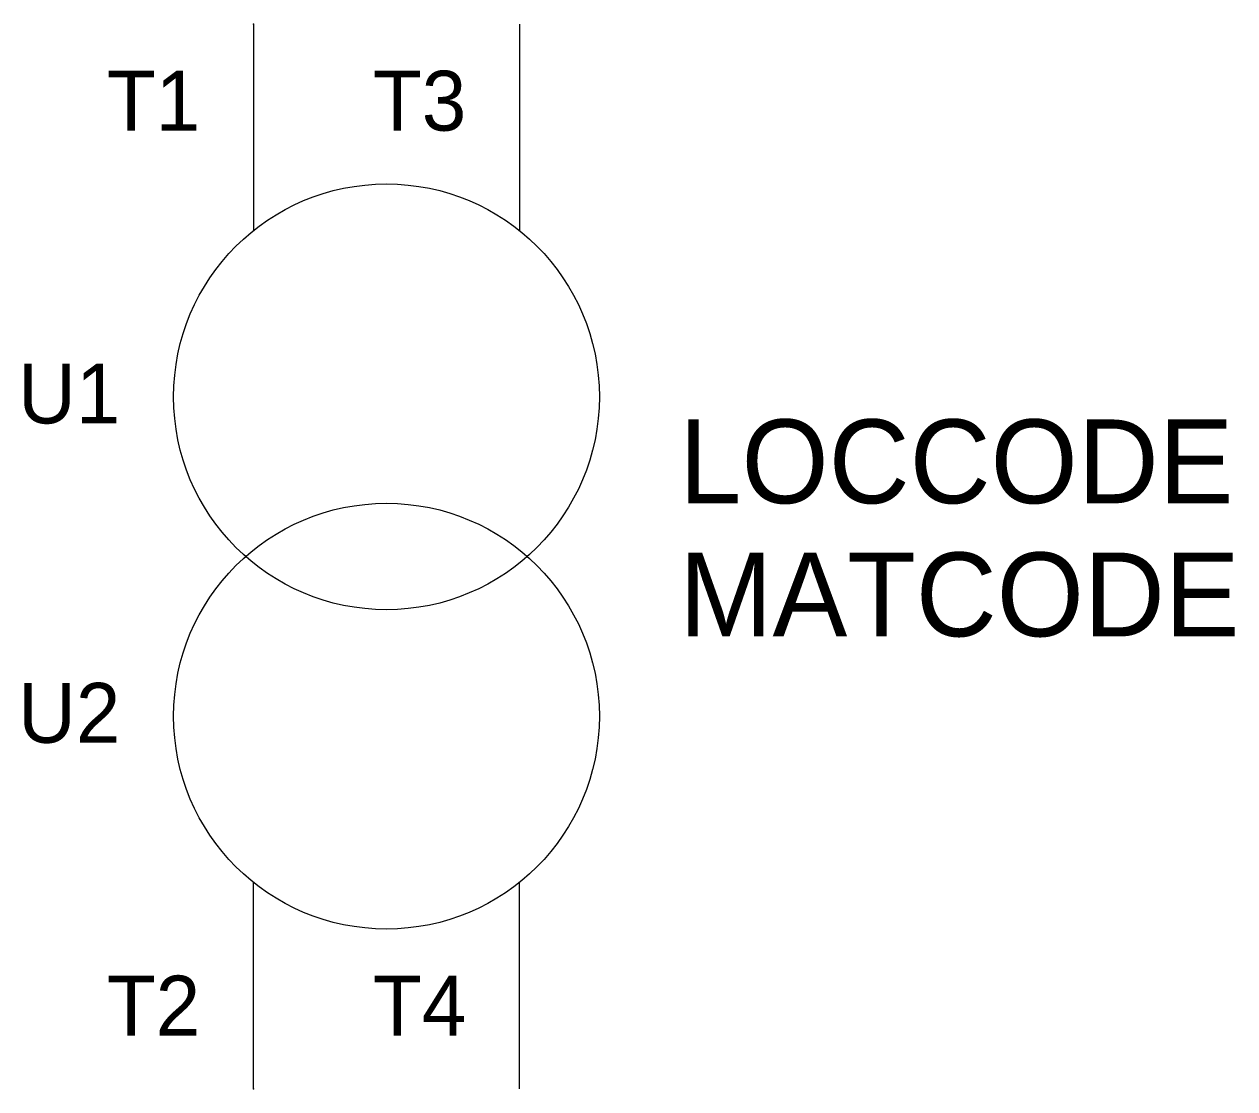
# Model space of a CAD drawing. Extents: x -8.6 to 36.9, y -40 to 0.
import ezdxf
from ezdxf.enums import TextEntityAlignment as Align

# ---------------------------------------------------------------- set-up
doc = ezdxf.new("R2010")
doc.units = 0
doc.layers.get('0').update_dxf_attribs({"linetype": 'CONTINUOUS'})
for name, color, linetype in [('A', 7, 'CONTINUOUS'), ('C', 6, 'CONTINUOUS'), ('T2', 1, 'CONTINUOUS')]:
    doc.layers.add(name, color=color, linetype=linetype)

msp = doc.modelspace()

# ---------------------------------------------------------------- linework, layer by layer
at = {"color": 0, "linetype": 'CONTINUOUS'}
for p, q in [((0, 0), (0, -7.755)), ((10, 0), (10, -7.755)), ((0, -40), (0, -32.245)), ((10, -40), (10, -32.245))]:
    msp.add_line(p, q, dxfattribs=at)
for centre in [(5, -14), (5, -26)]:
    msp.add_circle(centre, 8, dxfattribs=at)
at = {"layer": 'A', "color": 0, "linetype": 'CONTINUOUS'}
msp.add_point((-0.292, -20), dxfattribs=at)
at = {"layer": 'C', "color": 0, "linetype": 'CONTINUOUS'}
for p in [(0, 0), (0, -40)]:
    msp.add_point(p, dxfattribs=at)

# ---------------------------------------------------------------- texts
at = {"color": 0, "linetype": 'CONTINUOUS'}
for tag, p in [('LOCCODE', (16, -18)), ('MATCODE', (16, -23))]:
    msp.add_attdef(tag, p, '', height=3.15, dxfattribs=at)
at = {"layer": 'T2', "color": 0, "linetype": 'CONTINUOUS'}
for tag, text, p in [('T1', '', (-2, -4)), ('T3', '', (8, -4)), ('U1', '', (-5, -15)), ('U2', '2', (-5, -27)), ('T2', '', (-2, -38)), ('T4', '', (8, -38))]:
    msp.add_attdef(tag, text=text, height=2.25, dxfattribs=at).set_placement(p, align=Align.RIGHT)

doc.saveas('drawing.dxf')
